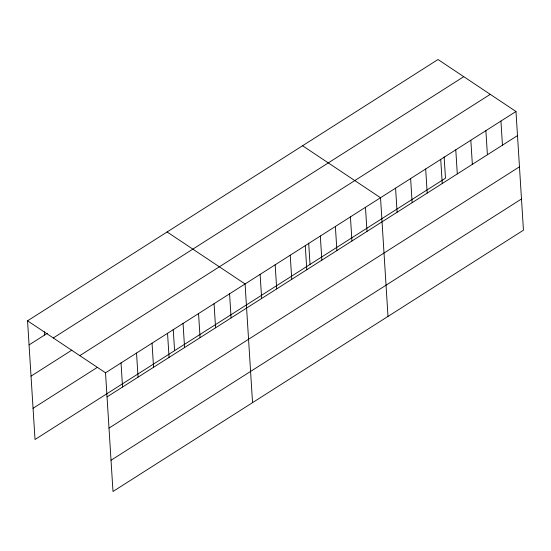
<?xml version="1.0" encoding="UTF-8"?>
<svg xmlns="http://www.w3.org/2000/svg" width="551" height="551" viewBox="0 0 551 551"><rect width="100%" height="100%" fill="white"/><g stroke="black" fill="none" stroke-linecap="round" stroke-linejoin="round"><path stroke-width="0.83" d="M27.55 320.813L438.011 59.515L515.984 111.495L523.45 230.187L112.989 491.485L105.523 372.8L27.55 320.813L35.016 439.505L445.477 178.2L444.134 156.842M29.065 344.919L47.393 333.252M53.282 337.97L463.742 76.672M31.028 376.126L71.912 350.105M79.792 355.643L490.252 94.345M33.053 408.291L97.196 367.455M105.523 372.8L515.984 111.495M107.039 396.899L517.499 135.601M109.002 428.113L519.462 166.808M111.026 460.271L521.487 198.973M302.561 145.746L380.527 197.726L388 316.412M167.105 231.971L245.078 283.958L252.544 402.643M500.935 121.082L502.45 145.182M485.886 130.663L487.401 154.762M470.829 140.243L472.352 164.343M455.78 149.824L457.296 173.923M440.731 159.404L442.246 183.504M425.682 168.985L427.197 193.084M410.633 178.565L412.148 202.665M395.584 188.146L397.099 212.245M365.478 207.307L366.994 231.406M350.429 216.887L351.944 240.987M335.38 226.468L336.895 250.567M320.331 236.048L321.846 260.148M308.684 243.074L310.027 264.432M305.282 245.629L306.797 269.735M290.232 255.216L291.748 279.316M275.176 264.797L276.692 288.896M260.127 274.377L261.642 298.477M229.574 293.828L231.089 317.927M214.064 303.697L215.579 327.797M198.56 313.567L200.075 337.673M183.056 323.444L184.571 347.543M173.228 329.305L174.577 350.663M167.545 333.314L169.061 357.413M152.042 343.183L153.557 367.283M136.531 353.053L138.053 377.153M121.027 362.93L122.542 387.029M44.362 331.723L44.576 335.042"/></g></svg>
